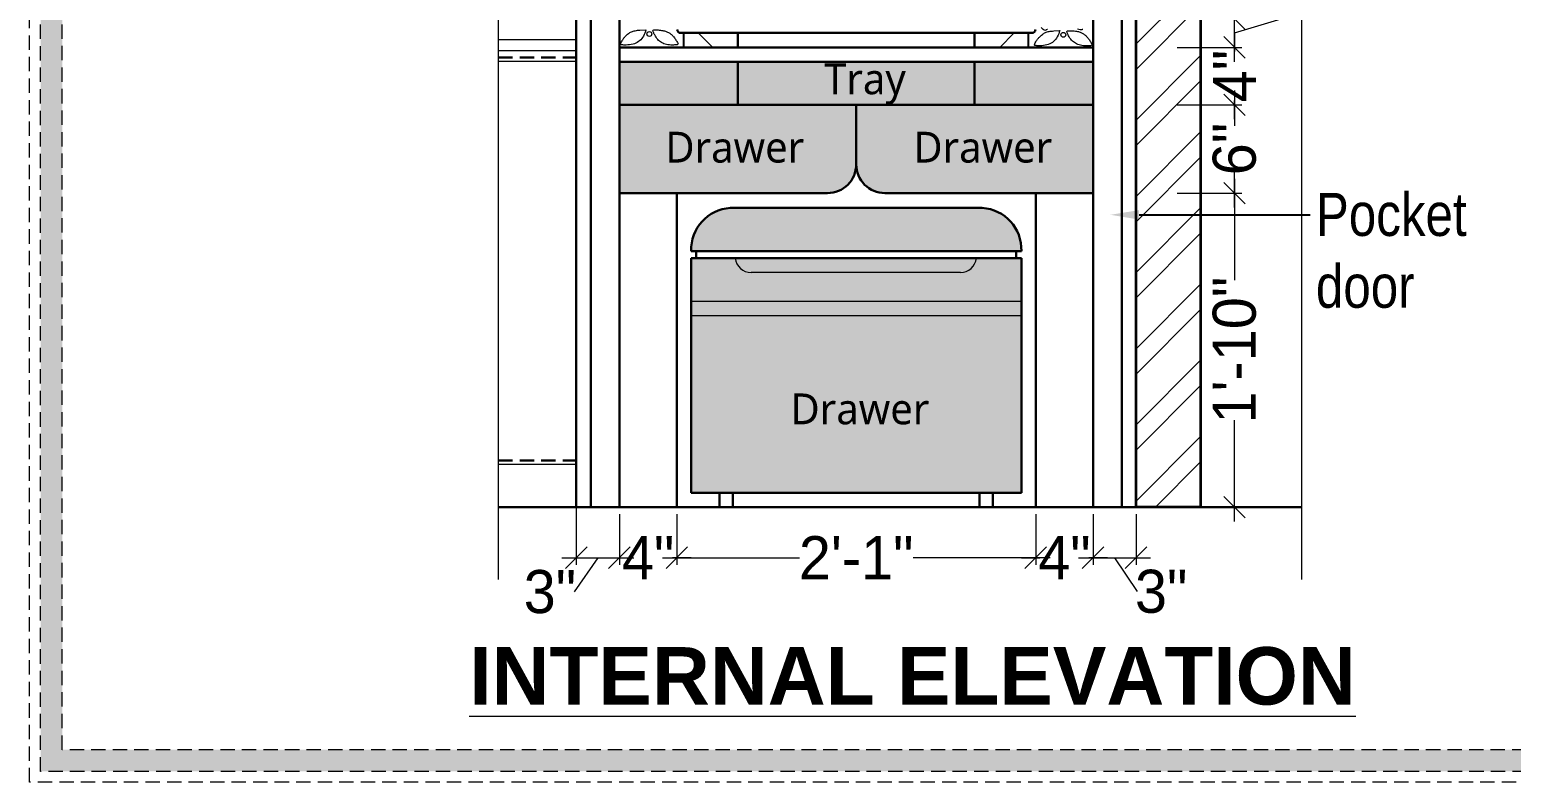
# Model space of a CAD drawing. Header units: millimetres. Extents: x 56222 to 3066687, y -650199 to -121287.
# Drawn here: x 141799 to 141902.2, y -185365.8 to -185313.4 of the extents above; entities that cross this region are included whole.
import ezdxf
from ezdxf import colors
from ezdxf.entities.mleader import LeaderData, LeaderLine
from ezdxf.math import Vec2, Vec3

# ---------------------------------------------------------------- set-up
doc = ezdxf.new("R2010")
doc.units = ezdxf.units.MM
doc.header["$MEASUREMENT"] = 0
doc.header["$PDMODE"] = 35
doc.linetypes.add('DASHED', pattern=[0.75, 0.5, -0.25])
doc.linetypes.add('DASHEDX2', pattern=[1.5, 1, -0.5])
doc.layers.get('Defpoints').update_dxf_attribs({"color": 220})
for name, color, linetype, lineweight in [('$TD_AUDIT_GENERATED_(A0BDF17)', 32, 'Continuous', 30), ('DIM.', 250, 'Continuous', 13), ('Dimension', 10, 'DASHEDX2', 20), ('FUR1', 22, 'Continuous', 0), ('FURNITURE', 32, 'Continuous', 9), ('furniture dimensions', 1, 'DASHED', 0), ('SECTION ( SLAB PLine )', 104, 'Continuous', 30), ('Text', 7, 'Continuous', 15), ('wall', 7, 'Continuous', 30)]:
    doc.layers.add(name, color=color, linetype=linetype, lineweight=lineweight)
doc.layers.add('AR HATCH-7', color=7, linetype='Continuous')
doc.layers.add('hatch', color=250, linetype='Continuous', lineweight=9, transparency=0.5)
doc.styles.add('century g', font='GOTHIC.TTF')
doc.styles.get("Standard").update_dxf_attribs({"font": 'arial.ttf', "height": 6})
doc.styles.add('style4', font='ARIALN.TTF')
doc.dimstyles.new('Archana', dxfattribs={"dimtxt": 2, "dimasz": 0.75, "dimexe": 0.5, "dimexo": 0.5, "dimgap": 0, "dimtad": 0, "dimzin": 0, "dimdsep": 46, "dimlunit": 4, "dimtxsty": 'century g', "dimblk": 'OBLIQUE', "dimcen": 0, "dimdle": 1, "dimclrd": 256, "dimclre": 256, "dimclrt": 256, "dimadec": 0, "dimazin": 0, "dimtfac": 1, "dimtofl": 0, "dimtmove": 1, "dimatfit": 3, "dimfxl": 1, "dimfxlon": 1, "dimtolj": 1, "dimtzin": 0, "dimlwd": -1, "dimlwe": -1, "dimarcsym": 0})

# ---------------------------------------------------------------- blocks, each defined once
blk = doc.blocks.new('_Oblique')
at = {"layer": 'wall', "color": 0, "lineweight": -2}
blk.add_line((-0.5, -0.5), (0.5, 0.5), dxfattribs=at)
blk = doc.blocks.new('*D480')
at = {"layer": 'Defpoints', "color": 0, "linetype": 'Continuous', "lineweight": 30, "transparency": 16777216}
for p in [(141837.06, -185343.6), (141840.06, -185346.6), (141840.06, -185350.12)]:
    blk.add_point(p, dxfattribs=at)
at = {"layer": 'furniture dimensions', "color": 5, "linetype": 'ByBlock', "transparency": 16777216}
blk.add_line((141837.06, -185346.12), (141837.06, -185350.62), dxfattribs=at)
at = {"layer": 'furniture dimensions', "color": 5, "linetype": 'Continuous', "transparency": 16777216}
for p, q in [((141840.06, -185347.1), (141840.06, -185350.62)), ((141836.06, -185350.12), (141841.06, -185350.12)), ((141838.56, -185350.12), (141836.9, -185352.5))]:
    blk.add_line(p, q, dxfattribs=at)
at = {"layer": 'furniture dimensions', "color": 5, "linetype": 'Continuous', "transparency": 16777216, "xscale": 1.5, "yscale": 1.5, "zscale": 1.5, "rotation": 180}
blk.add_blockref('_Oblique', (141837.06, -185350.12), dxfattribs=at)
at = {"layer": 'furniture dimensions', "color": 5, "linetype": 'Continuous', "transparency": 16777216, "xscale": 1.5, "yscale": 1.5, "zscale": 1.5}
blk.add_blockref('_Oblique', (141840.06, -185350.12), dxfattribs=at)
at = {"layer": 'furniture dimensions', "linetype": 'Continuous', "lineweight": 0, "transparency": 16777216, "insert": (141835.22, -185352.5), "char_height": 3, "attachment_point": 5, "style": 'century g'}
blk.add_mtext('\\A1;3"', dxfattribs=at)
blk = doc.blocks.new('*D481')
at = {"layer": 'Defpoints', "color": 0, "linetype": 'Continuous', "lineweight": 30, "transparency": 16777216}
for p in [(141873.06, -185324.74), (141882.92, -185324.74), (141873.06, -185346.6)]:
    blk.add_point(p, dxfattribs=at)
at = {"layer": 'furniture dimensions', "color": 5, "linetype": 'Continuous', "transparency": 16777216}
for p, q in [((141882.92, -185323.74), (141882.92, -185330.79)), ((141878.92, -185324.74), (141883.42, -185324.74)), ((141882.92, -185347.6), (141882.92, -185340.55))]:
    blk.add_line(p, q, dxfattribs=at)
at = {"layer": 'furniture dimensions', "color": 5, "linetype": 'ByBlock', "transparency": 16777216}
blk.add_line((141878.92, -185346.6), (141883.42, -185346.6), dxfattribs=at)
at = {"layer": 'furniture dimensions', "color": 5, "linetype": 'Continuous', "transparency": 16777216, "xscale": 1.5, "yscale": 1.5, "zscale": 1.5}
for p, rotation in [((141882.92, -185324.74), 90), ((141882.92, -185346.6), 270)]:
    blk.add_blockref('_Oblique', p, dxfattribs=dict(at, rotation=rotation))
at = {"layer": 'furniture dimensions', "linetype": 'Continuous', "lineweight": 0, "transparency": 16777216, "insert": (141882.92, -185335.67), "char_height": 3, "attachment_point": 5, "rotation": 90, "style": 'century g'}
blk.add_mtext('\\A1;1\'-10"', dxfattribs=at)
blk = doc.blocks.new('*D482')
at = {"layer": 'Defpoints', "color": 0, "linetype": 'Continuous', "lineweight": 30, "transparency": 16777216}
for p in [(141873.06, -185318.59), (141882.92, -185318.59), (141873.06, -185324.74)]:
    blk.add_point(p, dxfattribs=at)
at = {"layer": 'furniture dimensions', "color": 5, "linetype": 'Continuous', "transparency": 16777216}
for p, q in [((141882.92, -185317.59), (141882.92, -185320.05)), ((141878.92, -185318.59), (141883.42, -185318.59)), ((141882.92, -185325.74), (141882.92, -185323.28))]:
    blk.add_line(p, q, dxfattribs=at)
at = {"layer": 'furniture dimensions', "color": 5, "linetype": 'ByBlock', "transparency": 16777216}
blk.add_line((141878.92, -185324.74), (141883.42, -185324.74), dxfattribs=at)
at = {"layer": 'furniture dimensions', "color": 5, "linetype": 'Continuous', "transparency": 16777216, "xscale": 1.5, "yscale": 1.5, "zscale": 1.5}
for p, rotation in [((141882.92, -185318.59), 90), ((141882.92, -185324.74), 270)]:
    blk.add_blockref('_Oblique', p, dxfattribs=dict(at, rotation=rotation))
at = {"layer": 'furniture dimensions', "linetype": 'Continuous', "lineweight": 0, "transparency": 16777216, "insert": (141882.92, -185321.67), "char_height": 3, "attachment_point": 5, "rotation": 90, "style": 'century g'}
blk.add_mtext('\\A1;6"', dxfattribs=at)
blk = doc.blocks.new('*D483')
at = {"layer": 'Defpoints', "color": 0, "linetype": 'Continuous', "lineweight": 30, "transparency": 16777216}
for p in [(141873.06, -185314.59), (141882.92, -185314.59), (141873.06, -185318.59)]:
    blk.add_point(p, dxfattribs=at)
at = {"layer": 'furniture dimensions', "color": 5, "linetype": 'Continuous', "transparency": 16777216}
for p, q in [((141878.92, -185314.59), (141883.42, -185314.59)), ((141882.92, -185313.59), (141882.92, -185314.89)), ((141882.92, -185319.59), (141882.92, -185318.29))]:
    blk.add_line(p, q, dxfattribs=at)
at = {"layer": 'furniture dimensions', "color": 5, "linetype": 'ByBlock', "transparency": 16777216}
blk.add_line((141878.92, -185318.59), (141883.42, -185318.59), dxfattribs=at)
at = {"layer": 'furniture dimensions', "color": 5, "linetype": 'Continuous', "transparency": 16777216, "xscale": 1.5, "yscale": 1.5, "zscale": 1.5}
for p, rotation in [((141882.92, -185314.59), 90), ((141882.92, -185318.59), 270)]:
    blk.add_blockref('_Oblique', p, dxfattribs=dict(at, rotation=rotation))
at = {"layer": 'furniture dimensions', "linetype": 'Continuous', "lineweight": 0, "transparency": 16777216, "insert": (141882.92, -185316.59), "char_height": 3, "attachment_point": 5, "rotation": 90, "style": 'century g'}
blk.add_mtext('\\A1;4"', dxfattribs=at)
blk = doc.blocks.new('*D484')
at = {"layer": 'Defpoints', "color": 0, "linetype": 'Continuous', "lineweight": 30, "transparency": 16777216}
for p in [(141868.56, -185312.59), (141882.92, -185312.59), (141868.56, -185314.59)]:
    blk.add_point(p, dxfattribs=at)
at = {"layer": 'furniture dimensions', "color": 5, "linetype": 'Continuous', "transparency": 16777216}
for p, q in [((141882.92, -185315.59), (141882.92, -185311.59)), ((141882.92, -185313.59), (141888.03, -185312.06)), ((141878.92, -185312.59), (141883.42, -185312.59))]:
    blk.add_line(p, q, dxfattribs=at)
at = {"layer": 'furniture dimensions', "color": 5, "linetype": 'ByBlock', "transparency": 16777216}
blk.add_line((141878.92, -185314.59), (141883.42, -185314.59), dxfattribs=at)
at = {"layer": 'furniture dimensions', "color": 5, "linetype": 'Continuous', "transparency": 16777216, "xscale": 1.5, "yscale": 1.5, "zscale": 1.5}
for p, rotation in [((141882.92, -185312.59), 90), ((141882.92, -185314.59), 270)]:
    blk.add_blockref('_Oblique', p, dxfattribs=dict(at, rotation=rotation))
at = {"layer": 'furniture dimensions', "linetype": 'Continuous', "lineweight": 0, "transparency": 16777216, "insert": (141888.03, -185310.37), "char_height": 3, "attachment_point": 5, "rotation": 90, "style": 'century g'}
blk.add_mtext('\\A1;2"', dxfattribs=at)
blk = doc.blocks.new('*D485')
at = {"layer": 'Defpoints', "color": 0, "linetype": 'Continuous', "lineweight": 30, "transparency": 16777216}
for p in [(141866.95, -185301.75), (141882.92, -185301.75), (141868.56, -185312.59)]:
    blk.add_point(p, dxfattribs=at)
at = {"layer": 'furniture dimensions', "color": 5, "linetype": 'Continuous', "transparency": 16777216}
for p, q in [((141882.92, -185300.75), (141882.92, -185304.56)), ((141878.92, -185301.75), (141883.42, -185301.75)), ((141882.92, -185313.59), (141882.92, -185309.79))]:
    blk.add_line(p, q, dxfattribs=at)
at = {"layer": 'furniture dimensions', "color": 5, "linetype": 'ByBlock', "transparency": 16777216}
blk.add_line((141878.92, -185312.59), (141883.42, -185312.59), dxfattribs=at)
at = {"layer": 'furniture dimensions', "color": 5, "linetype": 'Continuous', "transparency": 16777216, "xscale": 1.5, "yscale": 1.5, "zscale": 1.5}
for p, rotation in [((141882.92, -185301.75), 90), ((141882.92, -185312.59), 270)]:
    blk.add_blockref('_Oblique', p, dxfattribs=dict(at, rotation=rotation))
at = {"layer": 'furniture dimensions', "linetype": 'Continuous', "lineweight": 0, "transparency": 16777216, "insert": (141882.92, -185307.17), "char_height": 3, "attachment_point": 5, "rotation": 90, "style": 'century g'}
blk.add_mtext('\\A1;11"', dxfattribs=at)
blk = doc.blocks.new('*D560')
at = {"layer": 'Defpoints', "color": 0, "linetype": 'Continuous', "lineweight": 30, "transparency": 16777216}
for p in [(141840.06, -185346.6, 0.26), (141844.06, -185346.6, 0.26), (141844.06, -185350.12)]:
    blk.add_point(p, dxfattribs=at)
at = {"layer": 'furniture dimensions', "color": 5, "linetype": 'ByBlock', "transparency": 16777216}
blk.add_line((141840.06, -185347.1), (141840.06, -185350.62), dxfattribs=at)
at = {"layer": 'furniture dimensions', "color": 5, "linetype": 'Continuous', "transparency": 16777216}
for p, q in [((141844.06, -185347.1), (141844.06, -185350.62)), ((141839.06, -185350.12), (141840.36, -185350.12)), ((141845.06, -185350.12), (141843.76, -185350.12))]:
    blk.add_line(p, q, dxfattribs=at)
at = {"layer": 'furniture dimensions', "color": 5, "linetype": 'Continuous', "transparency": 16777216, "xscale": 1.5, "yscale": 1.5, "zscale": 1.5, "rotation": 180}
blk.add_blockref('_Oblique', (141840.06, -185350.12), dxfattribs=at)
at = {"layer": 'furniture dimensions', "color": 5, "linetype": 'Continuous', "transparency": 16777216, "xscale": 1.5, "yscale": 1.5, "zscale": 1.5}
blk.add_blockref('_Oblique', (141844.06, -185350.12), dxfattribs=at)
at = {"layer": 'furniture dimensions', "linetype": 'Continuous', "lineweight": 0, "transparency": 16777216, "insert": (141842.06, -185350.12), "char_height": 3, "attachment_point": 5, "style": 'century g'}
blk.add_mtext('\\A1;4"', dxfattribs=at)
blk = doc.blocks.new('*D561')
at = {"layer": 'Defpoints', "color": 0, "linetype": 'Continuous', "lineweight": 30, "transparency": 16777216}
for p in [(141844.06, -185346.6), (141869.07, -185346.6, 0.26), (141869.07, -185350.12)]:
    blk.add_point(p, dxfattribs=at)
at = {"layer": 'furniture dimensions', "color": 5, "linetype": 'ByBlock', "transparency": 16777216}
blk.add_line((141844.06, -185347.1), (141844.06, -185350.62), dxfattribs=at)
at = {"layer": 'furniture dimensions', "color": 5, "linetype": 'Continuous', "transparency": 16777216}
for p, q in [((141869.07, -185347.1), (141869.07, -185350.62)), ((141843.06, -185350.12), (141852.61, -185350.12)), ((141870.07, -185350.12), (141860.52, -185350.12))]:
    blk.add_line(p, q, dxfattribs=at)
at = {"layer": 'furniture dimensions', "color": 5, "linetype": 'Continuous', "transparency": 16777216, "xscale": 1.5, "yscale": 1.5, "zscale": 1.5, "rotation": 180}
blk.add_blockref('_Oblique', (141844.06, -185350.12), dxfattribs=at)
at = {"layer": 'furniture dimensions', "color": 5, "linetype": 'Continuous', "transparency": 16777216, "xscale": 1.5, "yscale": 1.5, "zscale": 1.5}
blk.add_blockref('_Oblique', (141869.07, -185350.12), dxfattribs=at)
at = {"layer": 'furniture dimensions', "linetype": 'Continuous', "lineweight": 0, "transparency": 16777216, "insert": (141856.56, -185350.12), "char_height": 3, "attachment_point": 5, "style": 'century g'}
blk.add_mtext('\\A1;2\'-1"', dxfattribs=at)
blk = doc.blocks.new('*D562')
at = {"layer": 'Defpoints', "color": 0, "linetype": 'Continuous', "lineweight": 30, "transparency": 16777216}
for p in [(141869.07, -185346.6), (141873.06, -185346.6, 0.26), (141873.06, -185350.12)]:
    blk.add_point(p, dxfattribs=at)
at = {"layer": 'furniture dimensions', "color": 5, "linetype": 'ByBlock', "transparency": 16777216}
blk.add_line((141869.07, -185347.1), (141869.07, -185350.62), dxfattribs=at)
at = {"layer": 'furniture dimensions', "color": 5, "linetype": 'Continuous', "transparency": 16777216}
for p, q in [((141873.06, -185347.1), (141873.06, -185350.62)), ((141868.07, -185350.12), (141869.36, -185350.12)), ((141874.06, -185350.12), (141872.77, -185350.12))]:
    blk.add_line(p, q, dxfattribs=at)
at = {"layer": 'furniture dimensions', "color": 5, "linetype": 'Continuous', "transparency": 16777216, "xscale": 1.5, "yscale": 1.5, "zscale": 1.5, "rotation": 180}
blk.add_blockref('_Oblique', (141869.07, -185350.12), dxfattribs=at)
at = {"layer": 'furniture dimensions', "color": 5, "linetype": 'Continuous', "transparency": 16777216, "xscale": 1.5, "yscale": 1.5, "zscale": 1.5}
blk.add_blockref('_Oblique', (141873.06, -185350.12), dxfattribs=at)
at = {"layer": 'furniture dimensions', "linetype": 'Continuous', "lineweight": 0, "transparency": 16777216, "insert": (141871.07, -185350.12), "char_height": 3, "attachment_point": 5, "style": 'century g'}
blk.add_mtext('\\A1;4"', dxfattribs=at)
blk = doc.blocks.new('*D563')
at = {"layer": 'Defpoints', "color": 0, "linetype": 'Continuous', "lineweight": 30, "transparency": 16777216}
for p in [(141873.06, -185346.6), (141876.06, -185346.6, 0.26), (141876.06, -185350.12)]:
    blk.add_point(p, dxfattribs=at)
at = {"layer": 'furniture dimensions', "color": 5, "linetype": 'ByBlock', "transparency": 16777216}
blk.add_line((141873.06, -185347.1), (141873.06, -185350.62), dxfattribs=at)
at = {"layer": 'furniture dimensions', "color": 5, "linetype": 'Continuous', "transparency": 16777216}
for p, q in [((141876.06, -185347.1), (141876.06, -185350.62)), ((141872.06, -185350.12), (141877.06, -185350.12)), ((141874.56, -185350.12), (141876.13, -185352.48))]:
    blk.add_line(p, q, dxfattribs=at)
at = {"layer": 'furniture dimensions', "color": 5, "linetype": 'Continuous', "transparency": 16777216, "xscale": 1.5, "yscale": 1.5, "zscale": 1.5, "rotation": 180}
blk.add_blockref('_Oblique', (141873.06, -185350.12), dxfattribs=at)
at = {"layer": 'furniture dimensions', "color": 5, "linetype": 'Continuous', "transparency": 16777216, "xscale": 1.5, "yscale": 1.5, "zscale": 1.5}
blk.add_blockref('_Oblique', (141876.06, -185350.12), dxfattribs=at)
at = {"layer": 'furniture dimensions', "linetype": 'Continuous', "lineweight": 0, "transparency": 16777216, "insert": (141877.81, -185352.48), "char_height": 3, "attachment_point": 5, "style": 'century g'}
blk.add_mtext('\\A1;3"', dxfattribs=at)

msp = doc.modelspace()

# ---------------------------------------------------------------- hatches: boundary and pattern name
at = {"layer": 'AR HATCH-7', "lineweight": 18, "true_color": 0x939598, "transparency": 33554687}
h = msp.add_hatch(dxfattribs=at)
h.set_pattern_fill('ANSI32', color=252, scale=10)
h.set_pattern_definition([(45, (2644.41, -1134.8106), (-2.65165043, 2.65165043), []), (45, (2646.1777, -1134.8106), (-2.65165043, 2.65165043), [])])
h.paths.add_polyline_path([(141880.56, -185235.6), (141876.06, -185235.6), (141876.06, -185262.1), (141880.56, -185262.1)])
h.paths.add_polyline_path([(141880.56, -185262.1), (141876.06, -185262.1), (141876.06, -185282.25), (141880.56, -185282.25)])
h.paths.add_polyline_path([(141880.56, -185282.25), (141876.06, -185282.25), (141876.06, -185293.56), (141880.56, -185293.56)])
h.paths.add_polyline_path([(141880.56, -185293.56), (141876.06, -185293.56), (141876.06, -185346.6), (141880.56, -185346.6)])
at = {"layer": 'AR HATCH-7', "lineweight": 30, "true_color": 0xcd2027}
h = msp.add_hatch(color=242, dxfattribs=at)
h.dxf.hatch_style = 1
h.set_gradient(color1=(255, 255, 255), color2=(192, 192, 192), name='INVSPHERICAL')
h.paths.add_polyline_path([(141864.93, -185329.27), (141848.12, -185329.27, 0.38323), (141849.24, -185330.27), (141863.82, -185330.27, 0.383071)])
h = msp.add_hatch(color=242, dxfattribs=at)
h.dxf.hatch_style = 1
h.set_gradient(color1=(255, 255, 255), color2=(192, 192, 192), name='INVSPHERICAL')
h.paths.add_polyline_path([(141868.07, -185332.27), (141845.06, -185332.27), (141845.06, -185333.27), (141868.07, -185333.27)])
at = {"layer": 'Dimension', "true_color": 0xd39e00}
h = msp.add_hatch(color=42, dxfattribs=at)
h.paths.add_polyline_path([(141799.73, -185212.93), (141799.73, -185365), (142015.78, -185365), (142015.78, -185212.93)])
h.paths.add_polyline_path([(141801.24, -185214.44), (142014.26, -185214.44), (142014.26, -185363.49), (141801.24, -185363.49)], flags=16)
at = {"layer": 'FURNITURE', "lineweight": 30, "true_color": 0xe7e9e7, "transparency": 33554687}
h = msp.add_hatch(color=254, dxfattribs=at)
h.dxf.hatch_style = 1
h.paths.add_polyline_path([(141848.31, -185315.59), (141840.06, -185315.59), (141840.06, -185318.59), (141848.31, -185318.59)])
h.paths.add_polyline_path([(141873.06, -185315.59), (141864.81, -185315.59), (141864.81, -185318.59), (141873.06, -185318.59)])
h = msp.add_hatch(color=254, dxfattribs=at)
h.dxf.hatch_style = 1
h.paths.add_polyline_path([(141864.81, -185315.59), (141848.31, -185315.59), (141848.31, -185318.59), (141856.56, -185318.59), (141864.81, -185318.59)])
at = {"layer": 'FURNITURE', "lineweight": 30, "true_color": 0xf1e8df, "transparency": 33554687}
h = msp.add_hatch(color=254, dxfattribs=at)
h.dxf.hatch_style = 1
h.paths.add_polyline_path([(141873.06, -185318.59), (141856.56, -185318.59), (141856.56, -185322.74, 0.414214), (141858.56, -185324.74), (141873.06, -185324.74)])
h.paths.add_polyline_path([(141856.56, -185318.59), (141840.06, -185318.59), (141840.06, -185324.74), (141854.56, -185324.74, 0.414214), (141856.56, -185322.74)])
h = msp.add_hatch(color=254, dxfattribs=at)
h.dxf.hatch_style = 1
h.paths.add_polyline_path([(141865.34, -185325.77), (141847.79, -185325.77, 0.404442), (141845.06, -185328.77), (141845.42, -185328.77), (141868.07, -185328.77, 0.404442)])
at = {"layer": 'FURNITURE', "lineweight": 30, "true_color": 0xc8a668, "transparency": 33554559}
h = msp.add_hatch(color=43, dxfattribs=at)
h.dxf.hatch_style = 1
h.paths.add_polyline_path([(141868.07, -185333.27), (141845.06, -185333.27), (141845.06, -185345.6), (141868.07, -185345.6)])
h.paths.add_polyline_path([(141868.07, -185329.27), (141867.7, -185329.27), (141864.93, -185329.27, -0.383068), (141863.82, -185330.27), (141849.24, -185330.27, -0.38323), (141848.12, -185329.27), (141845.06, -185329.27), (141845.06, -185332.27), (141868.07, -185332.27)])

# ---------------------------------------------------------------- linework, layer by layer
at = {"layer": '$TD_AUDIT_GENERATED_(A0BDF17)', "linetype": 'Continuous', "lineweight": 25, "ltscale": 2}
for p, q in [((141844.56, -185314.59, 0.26), (141844.56, -185313.59, 0.26)), ((141856.58, -185314.59, 0.26), (141844.56, -185314.59, 0.26)), ((141868.56, -185314.59, 0.26), (141856.58, -185314.59, 0.26)), ((141868.57, -185314.59, 0.26), (141868.57, -185313.59, 0.26))]:
    msp.add_line(p, q, dxfattribs=at)
at = {"layer": 'Dimension', "color": 42, "true_color": 0xd39e00, "elevation": 0.13}
for points in [[(141798.97, -185212.17), (142016.54, -185212.17), (142016.54, -185365.76), (141798.97, -185365.76)], [(141799.73, -185212.93), (142015.78, -185212.93), (142015.78, -185365), (141799.73, -185365)], [(141801.24, -185214.44), (142014.26, -185214.44), (142014.26, -185363.49), (141801.24, -185363.49)]]:
    msp.add_lwpolyline(points, close=True, dxfattribs=at)
at = {"layer": 'FURNITURE', "lineweight": 0}
for p, q in [((141831.62, -185314.05, 0.26), (141837.06, -185314.05, 0.26)), ((141831.62, -185314.8, 0.26), (141837.06, -185314.8, 0.26)), ((141831.62, -185315.55, 0.26), (141837.06, -185315.55, 0.26)), ((141831.62, -185343.6, 0.26), (141837.06, -185343.6, 0.26))]:
    msp.add_line(p, q, dxfattribs=at)
at = {"layer": 'FURNITURE', "lineweight": 30}
for p, q in [((141840.06, -185314.59, 0.26), (141873.06, -185314.59, 0.26)), ((141844.33, -185313.59, 0.26), (141868.8, -185313.59, 0.26)), ((141844.33, -185313.59, 0.26), (141868.8, -185313.59, 0.26)), ((141848.31, -185314.59, 0.26), (141848.31, -185313.59, 0.26)), ((141864.81, -185314.59, 0.26), (141864.81, -185313.59, 0.26)), ((141840.06, -185315.59, 0.26), (141873.06, -185315.59, 0.26)), ((141848.31, -185315.59, 0.26), (141848.31, -185318.59, 0.26)), ((141864.81, -185315.59, 0.26), (141864.81, -185318.59, 0.26)), ((141840.06, -185318.59, 0.26), (141862.56, -185318.59, 0.26)), ((141865.34, -185325.77, 0.26), (141847.79, -185325.77, 0.26)), ((141868.07, -185328.77, 0.26), (141845.06, -185328.77, 0.26)), ((141845.06, -185345.6, 0.26), (141845.06, -185329.27, 0.26)), ((141868.07, -185329.27, 0.26), (141845.06, -185329.27, 0.26)), ((141868.07, -185345.6, 0.26), (141868.07, -185329.27, 0.26)), ((141840.06, -185346.6, 0.26), (141873.06, -185346.6, 0.26)), ((141845.06, -185345.6, 0.26), (141868.07, -185345.6, 0.26))]:
    msp.add_line(p, q, dxfattribs=at)
at = {"layer": 'FURNITURE', "lineweight": 5}
for p, q in [((141846.56, -185314.59, 0.26), (141845.56, -185313.59, 0.26)), ((141866.56, -185314.59, 0.26), (141867.56, -185313.59, 0.26))]:
    msp.add_line(p, q, dxfattribs=at)
at = {"layer": 'FURNITURE', "lineweight": 13}
for p, q in [((141868.81, -185313.59, 0.26), (141855.82, -185313.59, 0.26)), ((141868.81, -185313.59, 0.26), (141855.82, -185313.59, 0.26)), ((141863.82, -185330.27, 0.26), (141849.24, -185330.27, 0.26)), ((141845.06, -185333.27, 0.26), (141868.07, -185333.27, 0.26))]:
    msp.add_line(p, q, dxfattribs=at)
at = {"layer": 'FURNITURE', "color": 3, "linetype": 'DASHEDX2', "lineweight": 30}
for p, q in [((141831.62, -185315.29, 0.26), (141837.06, -185315.29, 0.26)), ((141831.62, -185343.35, 0.26), (141837.06, -185343.35, 0.26))]:
    msp.add_line(p, q, dxfattribs=at)
at = {"layer": 'FURNITURE', "lineweight": 0, "elevation": 0.26}
msp.add_lwpolyline([(141837.06, -185239.6), (141876.06, -185239.6), (141876.06, -185346.6), (141837.06, -185346.6)], close=True, dxfattribs=at)
at = {"layer": 'FURNITURE', "lineweight": 30, "elevation": 0.26}
for points in [[(141837.06, -185239.6), (141876.06, -185239.6), (141876.06, -185346.6), (141837.06, -185346.6)], [(141840.06, -185324.74), (141844.06, -185324.74), (141844.06, -185346.6), (141840.06, -185346.6)], [(141869.07, -185324.74), (141873.06, -185324.74), (141873.06, -185346.6), (141869.07, -185346.6)], [(141847.04, -185346.6), (141847.96, -185346.6), (141847.96, -185345.6), (141847.04, -185345.6)], [(141866.09, -185346.6), (141865.16, -185346.6), (141865.16, -185345.6), (141866.09, -185345.6)]]:
    msp.add_lwpolyline(points, close=True, dxfattribs=at)
for points in [[(141840.06, -185346.6), (141840.05, -185249.26, -0.454845), (141844.06, -185244.6), (141869.06, -185244.6, -0.435086), (141873.06, -185248.92), (141873.06, -185346.6)], [(141840.06, -185318.59), (141856.56, -185318.59), (141856.56, -185322.74, -0.414214), (141854.56, -185324.74), (141840.06, -185324.74)], [(141873.06, -185318.59), (141856.56, -185318.59), (141856.56, -185322.74, 0.414214), (141858.56, -185324.74), (141873.06, -185324.74)]]:
    msp.add_lwpolyline(points, format="xyb", dxfattribs=at)
for points in [[(141837.06, -185346.6), (141837.06, -185250.6)], [(141876.06, -185250.6), (141876.06, -185346.6)], [(141838.06, -185346.6), (141838.06, -185258)], [(141875.06, -185258), (141875.06, -185346.6)], [(141845.06, -185329.27), (141845.42, -185329.27), (141845.42, -185328.77), (141845.06, -185328.77)], [(141868.07, -185329.27), (141867.7, -185329.27), (141867.7, -185328.77), (141868.07, -185328.77)]]:
    msp.add_lwpolyline(points, dxfattribs=at)
at = {"layer": 'FURNITURE', "elevation": 0.26}
for points in [[(141841.87, -185313.49, -0.070923), (141841.68, -185313.9, -0.093488), (141841.39, -185314.19, -0.090588), (141841.01, -185314.37, -0.062638), (141840.53, -185314.43, -0.010446), (141840.37, -185314.43, -0.023226), (141840.25, -185314.42, -0.023254), (141840.16, -185314.4, -0.349792), (141840.14, -185314.38, -0.112709), (141840.17, -185314.29, -0.024343), (141840.25, -185314.14, -0.024515), (141840.35, -185313.98, -0.022598), (141840.48, -185313.82, -0.043477), (141840.69, -185313.63, -0.063927), (141840.9, -185313.5, -0.058326), (141841.16, -185313.43, -0.029783), (141841.49, -185313.39), (141841.91, -185313.37)], [(141843.32, -185313.48, -0.040538), (141843.52, -185313.58, -0.045366), (141843.69, -185313.7, -0.042275), (141843.85, -185313.87, -0.028397), (141844, -185314.08, -0.017703), (141844.14, -185314.3, -0.284529), (141844.13, -185314.38, -0.233153), (141844.05, -185314.42, -0.012579), (141843.76, -185314.43, -0.050687), (141843.34, -185314.39, -0.078586), (141843, -185314.26, -0.082696), (141842.73, -185314.04, -0.062542), (141842.52, -185313.72, -0.008185), (141842.47, -185313.63, -0.010669), (141842.43, -185313.54, -0.008474), (141842.4, -185313.46, -0.090877), (141842.4, -185313.43, -0.410362), (141842.45, -185313.38, -0.01654), (141842.76, -185313.38, -0.024975), (141843.08, -185313.42, -0.054911)], [(141870.71, -185313.54, -0.070923), (141870.51, -185313.95, -0.093488), (141870.23, -185314.25, -0.090588), (141869.84, -185314.42, -0.062638), (141869.37, -185314.49, -0.010446), (141869.21, -185314.48, -0.023226), (141869.09, -185314.47, -0.023254), (141869, -185314.46, -0.349792), (141868.98, -185314.43, -0.112709), (141869, -185314.34, -0.024343), (141869.08, -185314.2, -0.024515), (141869.19, -185314.03, -0.022598), (141869.32, -185313.88, -0.043477), (141869.53, -185313.69, -0.063927), (141869.74, -185313.56, -0.058326), (141870, -185313.48, -0.029783), (141870.33, -185313.45), (141870.74, -185313.42)], [(141872.16, -185313.54, -0.040538), (141872.36, -185313.63, -0.045366), (141872.53, -185313.76, -0.042275), (141872.69, -185313.92, -0.028397), (141872.84, -185314.13, -0.017703), (141872.97, -185314.35, -0.284529), (141872.97, -185314.44, -0.233153), (141872.89, -185314.48, -0.012579), (141872.6, -185314.49, -0.050687), (141872.18, -185314.44, -0.078586), (141871.84, -185314.31, -0.082696), (141871.57, -185314.09, -0.062542), (141871.35, -185313.78, -0.008185), (141871.31, -185313.68, -0.010669), (141871.27, -185313.59, -0.008474), (141871.24, -185313.52, -0.090877), (141871.23, -185313.49, -0.410362), (141871.29, -185313.43, -0.01654), (141871.59, -185313.44, -0.024975), (141871.92, -185313.47, -0.054911)]]:
    msp.add_lwpolyline(points, format="xyb", close=True, dxfattribs=at)
for points in [[(141869.89, -185313.35, 0.012642), (141869.82, -185313.37, 0.041299), (141869.77, -185313.39, -0.279902), (141869.65, -185313.39, -0.035107), (141869.44, -185313.22, -0.037463)], [(141872.35, -185313.34, -0.09244), (141872.27, -185313.37, -0.066167), (141872.17, -185313.37, -0.010422), (141871.98, -185313.33)]]:
    msp.add_lwpolyline(points, format="xyb", dxfattribs=at)
at = {"layer": 'FURNITURE', "lineweight": 13, "elevation": 0.26}
msp.add_lwpolyline([(141845.06, -185332.27), (141868.07, -185332.27), (141868.07, -185345.6), (141845.06, -185345.6)], close=True, dxfattribs=at)
at = {"layer": 'FURNITURE'}
for centre in [(141842.15, -185313.66, 0.26), (141870.99, -185313.72, 0.26)]:
    msp.add_circle(centre, 0.17, dxfattribs=at)
at = {"layer": 'FURNITURE', "lineweight": 30}
for centre, radius, start, end in [((141844.33, -185313.34, 0.26), 0.25, 180, 270), ((141844.33, -185313.34, 0.26), 0.25, 180, 270), ((141868.8, -185313.34, 0.26), 0.25, 270, 0), ((141868.8, -185313.34, 0.26), 0.25, 270, 0), ((141847.98, -185328.68, 0.26), 2.92, 93.6974, 181.7794), ((141865.15, -185328.68, 0.26), 2.92, 358.2206, 86.3026)]:
    msp.add_arc(centre, radius, start, end, dxfattribs=at)
at = {"layer": 'FURNITURE', "lineweight": 13}
for centre, start, end in [((141849.24, -185329.15, 0.26), 186.1644, 270), ((141863.82, -185329.15, 0.26), 270, 353.8356)]:
    msp.add_arc(centre, 1.12, start, end, dxfattribs=at)
at = {"layer": 'furniture dimensions', "lineweight": 0}
for q in [(141837.06, -185346.6, 0.26), (141876.06, -185346.6, 0.26)]:
    msp.add_line((141831.62, -185346.6, 0.26), q, dxfattribs=at)
at = {"layer": 'furniture dimensions', "color": 5, "linetype": 'Continuous', "lineweight": 0, "elevation": 0.26}
msp.add_lwpolyline([(141887.59, -185214.46), (141887.59, -185280.65), (141886.33, -185281.43), (141888.76, -185281.68), (141887.59, -185282.51), (141887.59, -185351.64)], dxfattribs=at)
at = {"layer": 'hatch', "lineweight": 35, "transparency": 33554687, "elevation": 0.26}
msp.add_lwpolyline([(141876.06, -185235.6), (141880.56, -185235.6), (141880.56, -185346.6), (141876.06, -185346.6)], close=True, dxfattribs=at)
at = {"layer": 'SECTION ( SLAB PLine )', "color": 1}
msp.add_line((141831.62, -185346.6, 0.26), (141887.59, -185346.6, 0.26), dxfattribs=at)
at = {"layer": 'Text', "color": 251, "linetype": 'Continuous', "lineweight": 0, "true_color": 0x636466, "elevation": 0.26}
msp.add_lwpolyline([(141831.62, -185214.46), (141831.62, -185280.65), (141830.36, -185281.43), (141832.79, -185281.68), (141831.62, -185282.51), (141831.62, -185351.64)], dxfattribs=at)

# ---------------------------------------------------------------- texts
at = {"layer": 'DIM.', "color": 1, "insert": (141829.6, -185356.35, 0.13), "char_height": 4, "attachment_point": 1}
msp.add_mtext_dynamic_manual_height_columns('{\\fArial|b1|i0|c0|p34;\\LINTERNAL ELEVATION}', width=111.5588, gutter_width=1, heights=[6.09], dxfattribs=at)
at = {"layer": 'Text', "ltscale": 20, "char_height": 2.1436, "width": 19.1028, "attachment_point": 1}
for s, insert in [('\\pxqc;{\\fMalgun Gothic|b0|i0|c0|p34;\\C1;Tray}', (141847.62, -185315.71, 0.26)), ('\\pxqc;{\\fMalgun Gothic|b0|i0|c0|p34;\\C1;Drawer}', (141838.55, -185320.47, 0.26)), ('\\pxqc;{\\fMalgun Gothic|b0|i0|c0|p34;\\C1;Drawer}', (141855.83, -185320.47, 0.26)), ('\\pxqc;{\\fMalgun Gothic|b0|i0|c0|p34;\\C1;Drawer}', (141847.27, -185338.69, 0.13))]:
    msp.add_mtext(s, dxfattribs=dict(at, insert=insert))

# ---------------------------------------------------------------- dimensions: what is measured, and where the dimension line sits
at = {"layer": 'furniture dimensions', "color": 5, "linetype": 'Continuous', "lineweight": 0}
for base, p1, p2, picture, middle in [((141882.92, -185301.75, 0.26), (141868.56, -185312.59, 0.26), (141866.95, -185301.75, 0.26), '*D485', (141882.92, -185307.17, 0.26)), ((141882.92, -185312.59, 0.26), (141868.56, -185314.59, 0.26), (141868.56, -185312.59, 0.26), '*D484', (141888.03, -185312.06, 0.26)), ((141882.92, -185314.59, 0.26), (141873.06, -185318.59, 0.26), (141873.06, -185314.59, 0.26), '*D483', (141882.92, -185316.59, 0.26)), ((141882.92, -185318.59, 0.26), (141873.06, -185324.74, 0.26), (141873.06, -185318.59, 0.26), '*D482', (141882.92, -185321.67, 0.26)), ((141882.92, -185324.74, 0.26), (141873.06, -185346.6, 0.26), (141873.06, -185324.74, 0.26), '*D481', (141882.92, -185335.67, 0.26))]:
    dim = msp.add_linear_dim(base=base, p1=p1, p2=p2, angle=90, dimstyle='Archana', override={"dimtxt": 3, "dimasz": 1.5, "dimdec": 0, "dimclrd": 5, "dimclre": 5, "dimfxl": 4}, dxfattribs=at)
    dim.commit()
    dim.dimension.update_dxf_attribs({"geometry": picture, "text_midpoint": middle})
for base, p1, p2, picture, middle in [((141840.06, -185350.12, 0.26), (141837.06, -185343.6, 0.26), (141840.06, -185346.6, 0.26), '*D480', (141836.9, -185352.5, 0.26)), ((141876.06, -185350.12), (141873.06, -185346.6), (141876.06, -185346.6, 0.26), '*D563', (141876.13, -185352.48))]:
    dim = msp.add_linear_dim(base=base, p1=p1, p2=p2, dimstyle='Archana', override={"dimtxt": 3, "dimasz": 1.5, "dimdec": 0, "dimclrd": 5, "dimclre": 5, "dimfxl": 4}, dxfattribs=at)
    dim.commit()
    dim.dimension.update_dxf_attribs({"geometry": picture, "text_midpoint": middle, "dimtype": 160})
for base, p1, p2, picture, middle in [((141844.06, -185350.12), (141840.06, -185346.6, 0.26), (141844.06, -185346.6, 0.26), '*D560', (141842.06, -185350.12)), ((141869.07, -185350.12), (141844.06, -185346.6), (141869.07, -185346.6, 0.26), '*D561', (141856.56, -185350.12)), ((141873.06, -185350.12), (141869.07, -185346.6), (141873.06, -185346.6, 0.26), '*D562', (141871.07, -185350.12))]:
    dim = msp.add_linear_dim(base=base, p1=p1, p2=p2, dimstyle='Archana', override={"dimtxt": 3, "dimasz": 1.5, "dimdec": 0, "dimclrd": 5, "dimclre": 5, "dimfxl": 4}, dxfattribs=at)
    dim.commit()
    dim.dimension.update_dxf_attribs({"geometry": picture, "text_midpoint": middle})

# ---------------------------------------------------------------- leaders
at = {"layer": 'FUR1', "color": 242, "lineweight": 30, "true_color": 0xcd2027}
ml = msp.add_multileader_mtext('Standard', dxfattribs=at)
ml.set_content('', color=(205, 32, 39))
ml.set_leader_properties()
ml.build(insert=Vec2(0, 0))
ml.multileader.update_dxf_attribs({"text_right_attachment_type": 6, "dogleg_length": 0.36, "arrow_head_size": 0.18})
ctx = ml.context
ctx.base_point, ctx.char_height, ctx.arrow_head_size, ctx.landing_gap_size, ctx.plane_origin = Vec3(141844.42, -185346.6, 0.26), 0.18, 0.18, 0.09, Vec3(141840.06, -185346.6, 0.26)
ctx.right_attachment = 6
notes = []
notes.append((ctx, [(0, (1, 1, 0), (141844.06, -185346.6, 0.26), (1, 0), 0.36, [(0, [(141840.06, -185346.6, 0.26)], 0, [])])]))
ctx.mtext.insert, ctx.mtext.flow_direction = Vec3(141844.51, -185346.51, 0.26), 5
at = {"layer": 'Text', "color": 1, "lineweight": 0, "ltscale": 20}
ml = msp.add_multileader_mtext('Standard', dxfattribs=at)
ml.set_content('Pocket \\Pdoor', color=1, style='style4')
ml.set_leader_properties()
ml.build(insert=Vec2(0, 0))
ml.multileader.update_dxf_attribs({"dogleg_length": 2.02, "arrow_head_size": 2})
ctx = ml.context
ctx.base_point, ctx.char_height, ctx.arrow_head_size, ctx.landing_gap_size, ctx.plane_origin = Vec3(141888.19, -185326.25, 0.26), 3, 2, 0.4, Vec3(141821.15, -185326.25, 0.26)
notes.append((ctx, [(0, (1, 1, 0), (141886.17, -185326.25, 0.26), (1, 0), 2.02, [(0, [(141874.27, -185326.25, 0.26)], 0, [])])]))
ctx.mtext.insert = Vec3(141888.59, -185324.72, 0.26)
for ctx, leaders in notes:
    for number, flags, end, landing, length, lines in leaders:
        leader = LeaderData()
        leader.index, (leader.has_last_leader_line, leader.has_dogleg_vector, leader.attachment_direction) = number, flags
        leader.last_leader_point, leader.dogleg_vector, leader.dogleg_length = Vec3(end), Vec3(landing), length
        for number, points, colour, breaks in lines:
            line = LeaderLine()
            line.index, line.vertices, line.color, line.breaks = number, Vec3.list(points), colors.encode_raw_color(colour), breaks
            leader.lines.append(line)
        ctx.leaders.append(leader)

doc.saveas('drawing.dxf')
